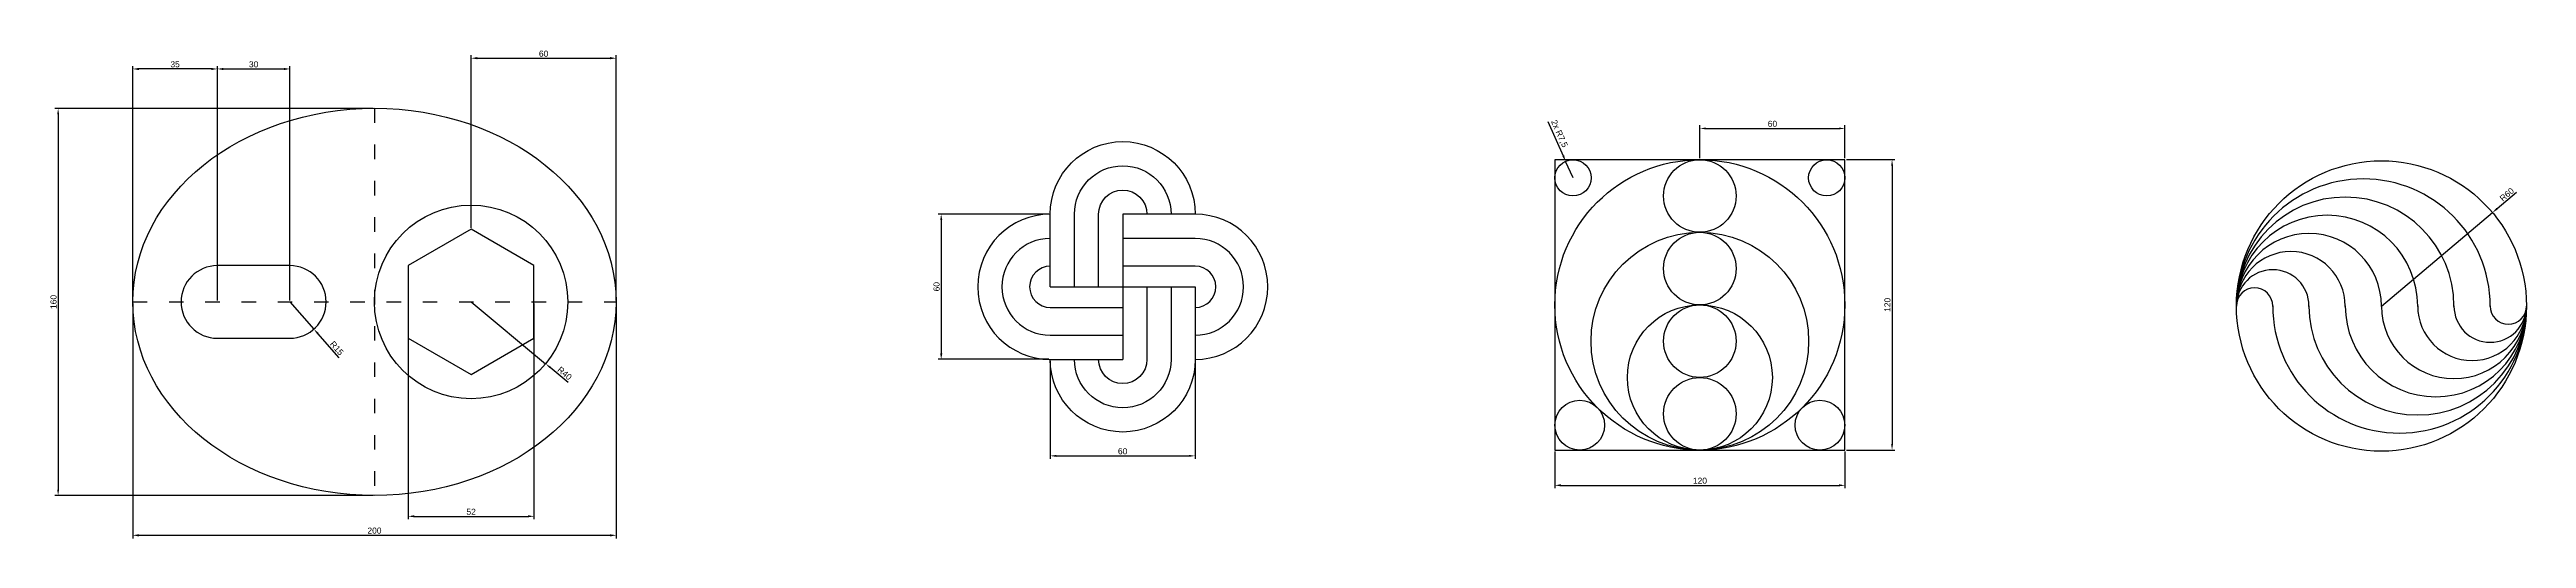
# Model space of a CAD drawing. Header units: millimetres. Extents: x 1616 to 2641, y 1503 to 1705.
import ezdxf

# ---------------------------------------------------------------- set-up
doc = ezdxf.new("R2010")
doc.units = ezdxf.units.MM
doc.linetypes.add('ACAD_ISO03W100', pattern=[30, 12, -18])
doc.styles.get("Standard").update_dxf_attribs({"font": 'arial.ttf'})
doc.dimstyles.new('ISO-25', dxfattribs={"dimtxt": 2.5, "dimasz": 2.5, "dimexe": 1.25, "dimexo": 0.625, "dimtad": 1, "dimtxsty": 'Standard', "dimcen": 2.5, "dimadec": 0, "dimazin": 0, "dimtfac": 1, "dimtmove": 0, "dimatfit": 3, "dimfxl": 0, "dimarcsym": 0})

# ---------------------------------------------------------------- blocks, each defined once
blk = doc.blocks.new('*D1')
at = {"color": 0, "lineweight": -2, "transparency": 16777216}
for p, q in [((1750.2, 1680.6), (1618.6, 1680.6)), ((1619.9, 1678.1), (1619.9, 1523.1)), ((1750.2, 1520.6), (1618.6, 1520.6))]:
    blk.add_line(p, q, dxfattribs=at)
at = {"color": 0, "transparency": 16777216}
for points in [[(1619.5, 1678.1), (1620.3, 1678.1), (1619.9, 1680.6)], [(1619.5, 1523.1), (1620.3, 1523.1), (1619.9, 1520.6)]]:
    blk.add_solid(points, dxfattribs=at)
at = {"layer": 'Defpoints', "color": 0, "transparency": 16777216}
for p in [(1750.8, 1680.6), (1619.9, 1520.6), (1750.8, 1520.6)]:
    blk.add_point(p, dxfattribs=at)
at = {"color": 0, "transparency": 16777216, "insert": (1618, 1600.6), "char_height": 2.5, "attachment_point": 5, "rotation": 90}
blk.add_mtext('160', dxfattribs=at)
blk = doc.blocks.new('*D2')
at = {"color": 0, "lineweight": -2, "transparency": 16777216}
for p, q in [((1650.8, 1600), (1650.8, 1502.9)), ((1850.8, 1600), (1850.8, 1502.9)), ((1653.3, 1504.2), (1848.3, 1504.2))]:
    blk.add_line(p, q, dxfattribs=at)
at = {"color": 0, "transparency": 16777216}
for points in [[(1653.3, 1504.6), (1653.3, 1503.7), (1650.8, 1504.2)], [(1848.3, 1504.6), (1848.3, 1503.7), (1850.8, 1504.2)]]:
    blk.add_solid(points, dxfattribs=at)
at = {"layer": 'Defpoints', "color": 0, "transparency": 16777216}
for p in [(1650.8, 1600.6), (1850.8, 1600.6), (1850.8, 1504.2)]:
    blk.add_point(p, dxfattribs=at)
at = {"color": 0, "transparency": 16777216, "insert": (1750.8, 1506.1), "char_height": 2.5, "attachment_point": 5}
blk.add_mtext('200', dxfattribs=at)
blk = doc.blocks.new('*D3')
at = {"color": 0, "lineweight": -2, "transparency": 16777216}
for p, q in [((1790.8, 1631.3), (1790.8, 1702.6)), ((1850.8, 1601.2), (1850.8, 1702.6)), ((1793.3, 1701.3), (1848.3, 1701.3))]:
    blk.add_line(p, q, dxfattribs=at)
at = {"color": 0, "transparency": 16777216}
for points in [[(1793.3, 1701.8), (1793.3, 1700.9), (1790.8, 1701.3)], [(1848.3, 1701.8), (1848.3, 1700.9), (1850.8, 1701.3)]]:
    blk.add_solid(points, dxfattribs=at)
at = {"layer": 'Defpoints', "color": 0, "transparency": 16777216}
for p in [(1850.8, 1701.3), (1790.8, 1630.6), (1850.8, 1600.6)]:
    blk.add_point(p, dxfattribs=at)
at = {"color": 0, "transparency": 16777216, "insert": (1820.8, 1703.2), "char_height": 2.5, "attachment_point": 5}
blk.add_mtext('60', dxfattribs=at)
blk = doc.blocks.new('*D4')
at = {"color": 0, "lineweight": -2, "transparency": 16777216}
for p, q in [((1650.8, 1601.2), (1650.8, 1698.1)), ((1683.3, 1696.9), (1653.3, 1696.9)), ((1685.8, 1601.2), (1685.8, 1698.1))]:
    blk.add_line(p, q, dxfattribs=at)
at = {"color": 0, "transparency": 16777216}
for points in [[(1653.3, 1697.3), (1653.3, 1696.4), (1650.8, 1696.9)], [(1683.3, 1697.3), (1683.3, 1696.4), (1685.8, 1696.9)]]:
    blk.add_solid(points, dxfattribs=at)
at = {"layer": 'Defpoints', "color": 0, "transparency": 16777216}
for p in [(1650.8, 1696.9), (1650.8, 1600.6), (1685.8, 1600.6)]:
    blk.add_point(p, dxfattribs=at)
at = {"color": 0, "transparency": 16777216, "insert": (1668.3, 1698.8), "char_height": 2.5, "attachment_point": 5}
blk.add_mtext('35', dxfattribs=at)
blk = doc.blocks.new('*D5')
at = {"color": 0, "lineweight": -2, "transparency": 16777216}
for p, q in [((1685.8, 1601.2), (1685.8, 1698.1)), ((1688.3, 1696.9), (1713.3, 1696.9)), ((1715.8, 1601.2), (1715.8, 1698.1))]:
    blk.add_line(p, q, dxfattribs=at)
at = {"color": 0, "transparency": 16777216}
for points in [[(1688.3, 1697.3), (1688.3, 1696.4), (1685.8, 1696.9)], [(1713.3, 1697.3), (1713.3, 1696.4), (1715.8, 1696.9)]]:
    blk.add_solid(points, dxfattribs=at)
at = {"layer": 'Defpoints', "color": 0, "transparency": 16777216}
for p in [(1715.8, 1696.9), (1685.8, 1600.6), (1715.8, 1600.6)]:
    blk.add_point(p, dxfattribs=at)
at = {"color": 0, "transparency": 16777216, "insert": (1700.8, 1698.8), "char_height": 2.5, "attachment_point": 5}
blk.add_mtext('30', dxfattribs=at)
blk = doc.blocks.new('*D6')
at = {"color": 0, "lineweight": -2, "transparency": 16777216}
for p, q in [((1764.8, 1600), (1764.8, 1510.8)), ((1816.8, 1600), (1816.8, 1510.8)), ((1767.3, 1512), (1814.3, 1512))]:
    blk.add_line(p, q, dxfattribs=at)
at = {"color": 0, "transparency": 16777216}
for points in [[(1767.3, 1512.5), (1767.3, 1511.6), (1764.8, 1512)], [(1814.3, 1512.5), (1814.3, 1511.6), (1816.8, 1512)]]:
    blk.add_solid(points, dxfattribs=at)
at = {"layer": 'Defpoints', "color": 0, "transparency": 16777216}
for p in [(1764.8, 1600.6), (1816.8, 1600.6), (1816.8, 1512)]:
    blk.add_point(p, dxfattribs=at)
at = {"color": 0, "transparency": 16777216, "insert": (1790.8, 1513.9), "char_height": 2.5, "attachment_point": 5}
blk.add_mtext('52', dxfattribs=at)
blk = doc.blocks.new('*D7')
at = {"color": 0, "lineweight": -2, "transparency": 16777216}
for p, q in [((1715.8, 1600.6), (1725.7, 1589.4)), ((1736.2, 1577.5), (1727.4, 1587.5))]:
    blk.add_line(p, q, dxfattribs=at)
at = {"color": 0, "transparency": 16777216}
blk.add_solid([(1727.7, 1587.8), (1727.1, 1587.2), (1725.7, 1589.4)], dxfattribs=at)
at = {"layer": 'Defpoints', "color": 0, "transparency": 16777216}
for p in [(1715.8, 1600.6), (1725.7, 1589.4)]:
    blk.add_point(p, dxfattribs=at)
at = {"color": 0, "transparency": 16777216, "insert": (1735.2, 1581.5), "char_height": 2.5, "attachment_point": 5, "rotation": 311.493}
blk.add_mtext('R15', dxfattribs=at)
blk = doc.blocks.new('*D8')
at = {"color": 0, "lineweight": -2, "transparency": 16777216}
for p, q in [((1790.8, 1600.6), (1821.6, 1575.1)), ((1831, 1567.3), (1823.5, 1573.5))]:
    blk.add_line(p, q, dxfattribs=at)
at = {"color": 0, "transparency": 16777216}
blk.add_solid([(1823.8, 1573.8), (1823.3, 1573.2), (1821.6, 1575.1)], dxfattribs=at)
at = {"layer": 'Defpoints', "color": 0, "transparency": 16777216}
for p in [(1790.8, 1600.6), (1821.6, 1575.1)]:
    blk.add_point(p, dxfattribs=at)
at = {"color": 0, "transparency": 16777216, "insert": (1829.5, 1571.1), "char_height": 2.5, "attachment_point": 5, "rotation": 320.4027}
blk.add_mtext('R40', dxfattribs=at)
blk = doc.blocks.new('*D9')
at = {"color": 0, "lineweight": -2, "transparency": 16777216}
for p, q in [((2029.8, 1636.9), (1984.1, 1636.9)), ((1985.3, 1634.4), (1985.3, 1579.4)), ((2029.8, 1576.9), (1984.1, 1576.9))]:
    blk.add_line(p, q, dxfattribs=at)
at = {"color": 0, "transparency": 16777216}
for points in [[(1984.9, 1634.4), (1985.8, 1634.4), (1985.3, 1636.9)], [(1984.9, 1579.4), (1985.8, 1579.4), (1985.3, 1576.9)]]:
    blk.add_solid(points, dxfattribs=at)
at = {"layer": 'Defpoints', "color": 0, "transparency": 16777216}
for p in [(2030.4, 1636.9), (1985.3, 1576.9), (2030.4, 1576.9)]:
    blk.add_point(p, dxfattribs=at)
at = {"color": 0, "transparency": 16777216, "insert": (1983.4, 1606.9), "char_height": 2.5, "attachment_point": 5, "rotation": 90}
blk.add_mtext('60', dxfattribs=at)
blk = doc.blocks.new('*D10')
at = {"color": 0, "lineweight": -2, "transparency": 16777216}
for p, q in [((2030.4, 1576.1), (2030.4, 1535.8)), ((2090.4, 1576.2), (2090.4, 1535.8)), ((2032.9, 1537), (2087.9, 1537))]:
    blk.add_line(p, q, dxfattribs=at)
at = {"color": 0, "transparency": 16777216}
for points in [[(2032.9, 1537.4), (2032.9, 1536.6), (2030.4, 1537)], [(2087.9, 1537.4), (2087.9, 1536.6), (2090.4, 1537)]]:
    blk.add_solid(points, dxfattribs=at)
at = {"layer": 'Defpoints', "color": 0, "transparency": 16777216}
for p in [(2030.4, 1576.7), (2090.4, 1576.9), (2090.4, 1537)]:
    blk.add_point(p, dxfattribs=at)
at = {"color": 0, "transparency": 16777216, "insert": (2060.4, 1538.9), "char_height": 2.5, "attachment_point": 5}
blk.add_mtext('60', dxfattribs=at)
blk = doc.blocks.new('*D11')
at = {"color": 0, "lineweight": -2, "transparency": 16777216}
for p, q in [((2299.3, 1660), (2299.3, 1673.6)), ((2301.8, 1672.3), (2356.8, 1672.3)), ((2359.3, 1660), (2359.3, 1673.6))]:
    blk.add_line(p, q, dxfattribs=at)
at = {"color": 0, "transparency": 16777216}
for points in [[(2301.8, 1672.7), (2301.8, 1671.9), (2299.3, 1672.3)], [(2356.8, 1672.7), (2356.8, 1671.9), (2359.3, 1672.3)]]:
    blk.add_solid(points, dxfattribs=at)
at = {"layer": 'Defpoints', "color": 0, "transparency": 16777216}
for p in [(2359.3, 1672.3), (2299.3, 1659.4), (2359.3, 1659.4)]:
    blk.add_point(p, dxfattribs=at)
at = {"color": 0, "transparency": 16777216, "insert": (2329.3, 1674.2), "char_height": 2.5, "attachment_point": 5}
blk.add_mtext('60', dxfattribs=at)
blk = doc.blocks.new('*D12')
at = {"color": 0, "lineweight": -2, "transparency": 16777216}
for p, q in [((2359.9, 1659.4), (2380, 1659.4)), ((2378.8, 1656.9), (2378.8, 1541.9)), ((2359.9, 1539.4), (2380, 1539.4))]:
    blk.add_line(p, q, dxfattribs=at)
at = {"color": 0, "transparency": 16777216}
for points in [[(2378.4, 1656.9), (2379.2, 1656.9), (2378.8, 1659.4)], [(2378.4, 1541.9), (2379.2, 1541.9), (2378.8, 1539.4)]]:
    blk.add_solid(points, dxfattribs=at)
at = {"layer": 'Defpoints', "color": 0, "transparency": 16777216}
for p in [(2359.3, 1659.4), (2359.3, 1539.4), (2378.8, 1539.4)]:
    blk.add_point(p, dxfattribs=at)
at = {"color": 0, "transparency": 16777216, "insert": (2376.9, 1599.4), "char_height": 2.5, "attachment_point": 5, "rotation": 90}
blk.add_mtext('120', dxfattribs=at)
blk = doc.blocks.new('*D13')
at = {"color": 0, "lineweight": -2, "transparency": 16777216}
for p, q in [((2239.3, 1538.8), (2239.3, 1523.6)), ((2359.3, 1538.8), (2359.3, 1523.6)), ((2241.8, 1524.8), (2356.8, 1524.8))]:
    blk.add_line(p, q, dxfattribs=at)
at = {"color": 0, "transparency": 16777216}
for points in [[(2241.8, 1525.3), (2241.8, 1524.4), (2239.3, 1524.8)], [(2356.8, 1525.3), (2356.8, 1524.4), (2359.3, 1524.8)]]:
    blk.add_solid(points, dxfattribs=at)
at = {"layer": 'Defpoints', "color": 0, "transparency": 16777216}
for p in [(2239.3, 1539.4), (2359.3, 1539.4), (2359.3, 1524.8)]:
    blk.add_point(p, dxfattribs=at)
at = {"color": 0, "transparency": 16777216, "insert": (2299.3, 1526.7), "char_height": 2.5, "attachment_point": 5}
blk.add_mtext('120', dxfattribs=at)
blk = doc.blocks.new('*D14')
at = {"color": 0, "lineweight": -2, "transparency": 16777216}
for p, q in [((2236.4, 1675.2), (2242.7, 1661)), ((2246.8, 1651.9), (2243.7, 1658.7))]:
    blk.add_line(p, q, dxfattribs=at)
at = {"color": 0, "transparency": 16777216}
blk.add_solid([(2243.1, 1661.2), (2242.3, 1660.9), (2243.7, 1658.7)], dxfattribs=at)
at = {"layer": 'Defpoints', "color": 0, "transparency": 16777216}
for p in [(2243.7, 1658.7), (2246.8, 1651.9)]:
    blk.add_point(p, dxfattribs=at)
at = {"color": 0, "transparency": 16777216, "insert": (2241, 1670.1), "char_height": 2.5, "attachment_point": 5, "rotation": 293.9644}
blk.add_mtext('2x R7,5', dxfattribs=at)
blk = doc.blocks.new('*D15')
at = {"color": 0, "lineweight": -2, "transparency": 16777216}
for p, q in [((2637.2, 1645.9), (2629.2, 1639.1)), ((2581.3, 1598.9), (2627.2, 1637.5))]:
    blk.add_line(p, q, dxfattribs=at)
at = {"color": 0, "transparency": 16777216}
blk.add_solid([(2628.9, 1639.5), (2629.4, 1638.8), (2627.2, 1637.5)], dxfattribs=at)
at = {"layer": 'Defpoints', "color": 0, "transparency": 16777216}
for p in [(2627.2, 1637.5), (2581.3, 1598.9)]:
    blk.add_point(p, dxfattribs=at)
at = {"color": 0, "transparency": 16777216, "insert": (2633.2, 1645), "char_height": 2.5, "attachment_point": 5, "rotation": 40.0535}
blk.add_mtext('R60', dxfattribs=at)

msp = doc.modelspace()

# ---------------------------------------------------------------- linework, layer by layer
at = {"linetype": 'ACAD_ISO03W100', "ltscale": 0.5}
for p, q in [((1750.787, 1680.614), (1750.787, 1520.614)), ((1650.787, 1600.614), (1850.787, 1600.614))]:
    msp.add_line(p, q, dxfattribs=at)
for p, q in [((2060.449, 1636.856), (2060.449, 1576.856)), ((2030.449, 1606.856), (2090.449, 1606.856))]:
    msp.add_line(p, q)
for points in [[(2030.449, 1606.856), (2030.449, 1636.856, -0.41421356), (2060.449, 1666.856), (2060.449, 1666.856, -0.41421356), (2090.449, 1636.856)], [(2040.449, 1606.856), (2040.449, 1636.856, -0.41421356), (2060.449, 1656.856, -0.41421356), (2080.449, 1636.856)], [(2050.449, 1606.856), (2050.449, 1636.856, -0.41421356), (2060.449, 1646.856, -0.41421356), (2070.449, 1636.856)], [(2030.449, 1636.856, 0.41421356), (2000.449, 1606.856), (2000.449, 1606.856, 0.41421356), (2030.449, 1576.856), (2060.449, 1576.856)], [(2090.449, 1576.856, 0.41421356), (2120.449, 1606.856), (2120.449, 1606.856, 0.41421356), (2090.449, 1636.856), (2060.449, 1636.856)], [(2030.449, 1626.856, 0.41421356), (2010.449, 1606.856, 0.41421356), (2030.449, 1586.856), (2060.449, 1586.856)], [(2090.449, 1586.856, 0.41421356), (2110.449, 1606.856, 0.41421356), (2090.449, 1626.856), (2060.449, 1626.856)], [(2030.449, 1615.377, 0.41421356), (2021.928, 1606.856, 0.41421356), (2030.449, 1598.335), (2060.449, 1598.335)], [(2090.449, 1598.335, 0.41421356), (2098.97, 1606.856, 0.41421356), (2090.449, 1615.377), (2060.449, 1615.377)], [(2090.449, 1606.856), (2090.449, 1576.856, -0.41421356), (2060.449, 1546.856), (2060.449, 1546.856, -0.41421356), (2030.449, 1576.856)], [(2080.449, 1606.856), (2080.449, 1576.856, -0.41421356), (2060.449, 1556.856, -0.41421356), (2040.449, 1576.856)], [(2070.449, 1606.856), (2070.449, 1576.856, -0.41421356), (2060.449, 1566.856, -0.41421356), (2050.449, 1576.856)]]:
    msp.add_lwpolyline(points, format="xyb")
for points in [[(2239.256, 1539.388), (2359.256, 1539.388), (2359.256, 1659.388), (2239.256, 1659.388)], [(1764.787, 1585.602), (1790.787, 1570.591), (1816.787, 1585.602), (1816.787, 1615.625), (1790.787, 1630.636), (1764.787, 1615.625)]]:
    msp.add_lwpolyline(points, close=True)
msp.add_lwpolyline([(1685.787, 1585.614), (1715.787, 1585.614, 0.41421356), (1730.787, 1600.614), (1730.787, 1600.614, 0.41421356), (1715.787, 1615.614), (1685.787, 1615.614, 0.41421356), (1670.787, 1600.614), (1670.787, 1600.614, 0.41421356)], format="xyb", close=True)
for centre, radius in [((2299.256, 1599.388), 60), ((2246.756, 1651.888), 7.5), ((2299.256, 1644.388), 15), ((2351.756, 1651.888), 7.5), ((2581.32, 1598.929), 60), ((1790.787, 1600.614), 40), ((2299.256, 1584.388), 45), ((2299.256, 1614.388), 15), ((2299.256, 1569.388), 30), ((2299.256, 1584.388), 15), ((2299.256, 1554.388), 15), ((2249.55, 1549.683), 10.294), ((2348.961, 1549.683), 10.294)]:
    msp.add_circle(centre, radius)
for centre, radius, start, end in [((2573.82, 1598.929), 52.5, 0, 179.999879), ((2566.32, 1598.929), 45, 0, 179.999859), ((2558.82, 1598.929), 37.5, 0, 179.999893), ((2551.32, 1598.929), 30, 0, 180), ((2543.82, 1598.929), 22.5, 0, 180), ((2536.32, 1598.929), 15, 0, 180), ((2528.82, 1598.929), 7.5, 0, 180), ((2588.82, 1598.929), 52.5, 180, 0), ((2596.32, 1598.929), 45, 180, 0), ((2603.82, 1598.929), 37.5, 180, 0), ((2611.32, 1598.929), 30, 180, 0), ((2618.82, 1598.929), 22.5, 180, 0), ((2626.32, 1598.929), 15, 180, 0), ((2633.82, 1598.929), 7.5, 180, 360)]:
    msp.add_arc(centre, radius, start, end)
msp.add_ellipse((1750.787, 1600.614), major_axis=(100, 0), ratio=0.8)
for p in [(2536.32, 1598.929), (2551.32, 1598.929), (2566.32, 1598.929), (2581.32, 1598.929), (2596.32, 1598.929), (2611.32, 1598.929), (2626.32, 1598.929)]:
    msp.add_point(p)

# ---------------------------------------------------------------- dimensions: what is measured, and where the dimension line sits
for base, p1, p2, picture, middle in [((1850.787, 1701.336), (1790.787, 1630.636), (1850.787, 1600.614), '*D3', (1820.787, 1703.237)), ((1650.787, 1696.852), (1685.787, 1600.614), (1650.787, 1600.614), '*D4', (1668.287, 1698.754)), ((1715.787, 1696.852), (1685.787, 1600.614), (1715.787, 1600.614), '*D5', (1700.787, 1698.754)), ((2359.256, 1672.317), (2299.256, 1659.388), (2359.256, 1659.388), '*D11', (2329.256, 1674.219)), ((1850.787, 1504.152), (1650.787, 1600.614), (1850.787, 1600.614), '*D2', (1750.787, 1506.054)), ((1816.787, 1512.038), (1764.787, 1600.614), (1816.787, 1600.614), '*D6', (1790.787, 1513.939)), ((2090.449, 1537.01), (2030.449, 1576.727), (2090.449, 1576.856), '*D10', (2060.449, 1538.911)), ((2359.256, 1524.834), (2239.256, 1539.388), (2359.256, 1539.388), '*D13', (2299.256, 1526.735))]:
    dim = msp.add_linear_dim(base=base, p1=p1, p2=p2, dimstyle='ISO-25')
    dim.commit()
    dim.dimension.update_dxf_attribs({"geometry": picture, "text_midpoint": middle})
for base, p1, p2, picture, middle in [((1619.883, 1520.614), (1750.787, 1680.614), (1750.787, 1520.614), '*D1', (1617.981, 1600.614)), ((2378.769, 1539.388), (2359.256, 1659.388), (2359.256, 1539.388), '*D12', (2376.868, 1599.388)), ((1985.334, 1576.856), (2030.449, 1636.856), (2030.449, 1576.856), '*D9', (1983.432, 1606.856))]:
    dim = msp.add_linear_dim(base=base, p1=p1, p2=p2, angle=90, dimstyle='ISO-25')
    dim.commit()
    dim.dimension.update_dxf_attribs({"geometry": picture, "text_midpoint": middle})
dim = msp.add_radius_dim(center=(2246.756, 1651.888), mpoint=(2243.71, 1658.742), text='2x <>', dimstyle='ISO-25')
dim.commit()
dim.dimension.update_dxf_attribs({"geometry": '*D14', "text_midpoint": (2240.974, 1670.134)})
for center, mpoint, picture, middle in [((2581.32, 1598.929), (2627.247, 1637.539), '*D15', (2634.412, 1643.563)), ((1715.787, 1600.614), (1725.725, 1589.378), '*D7', (1733.788, 1580.262))]:
    dim = msp.add_radius_dim(center=center, mpoint=mpoint, dimstyle='ISO-25')
    dim.commit()
    dim.dimension.update_dxf_attribs({"geometry": picture, "text_midpoint": middle, "dimtype": 164})
dim = msp.add_radius_dim(center=(1790.787, 1600.614), mpoint=(1821.609, 1575.118), dimstyle='ISO-25')
dim.commit()
dim.dimension.update_dxf_attribs({"geometry": '*D8', "text_midpoint": (1829.453, 1571.097)})

doc.saveas('drawing.dxf')
